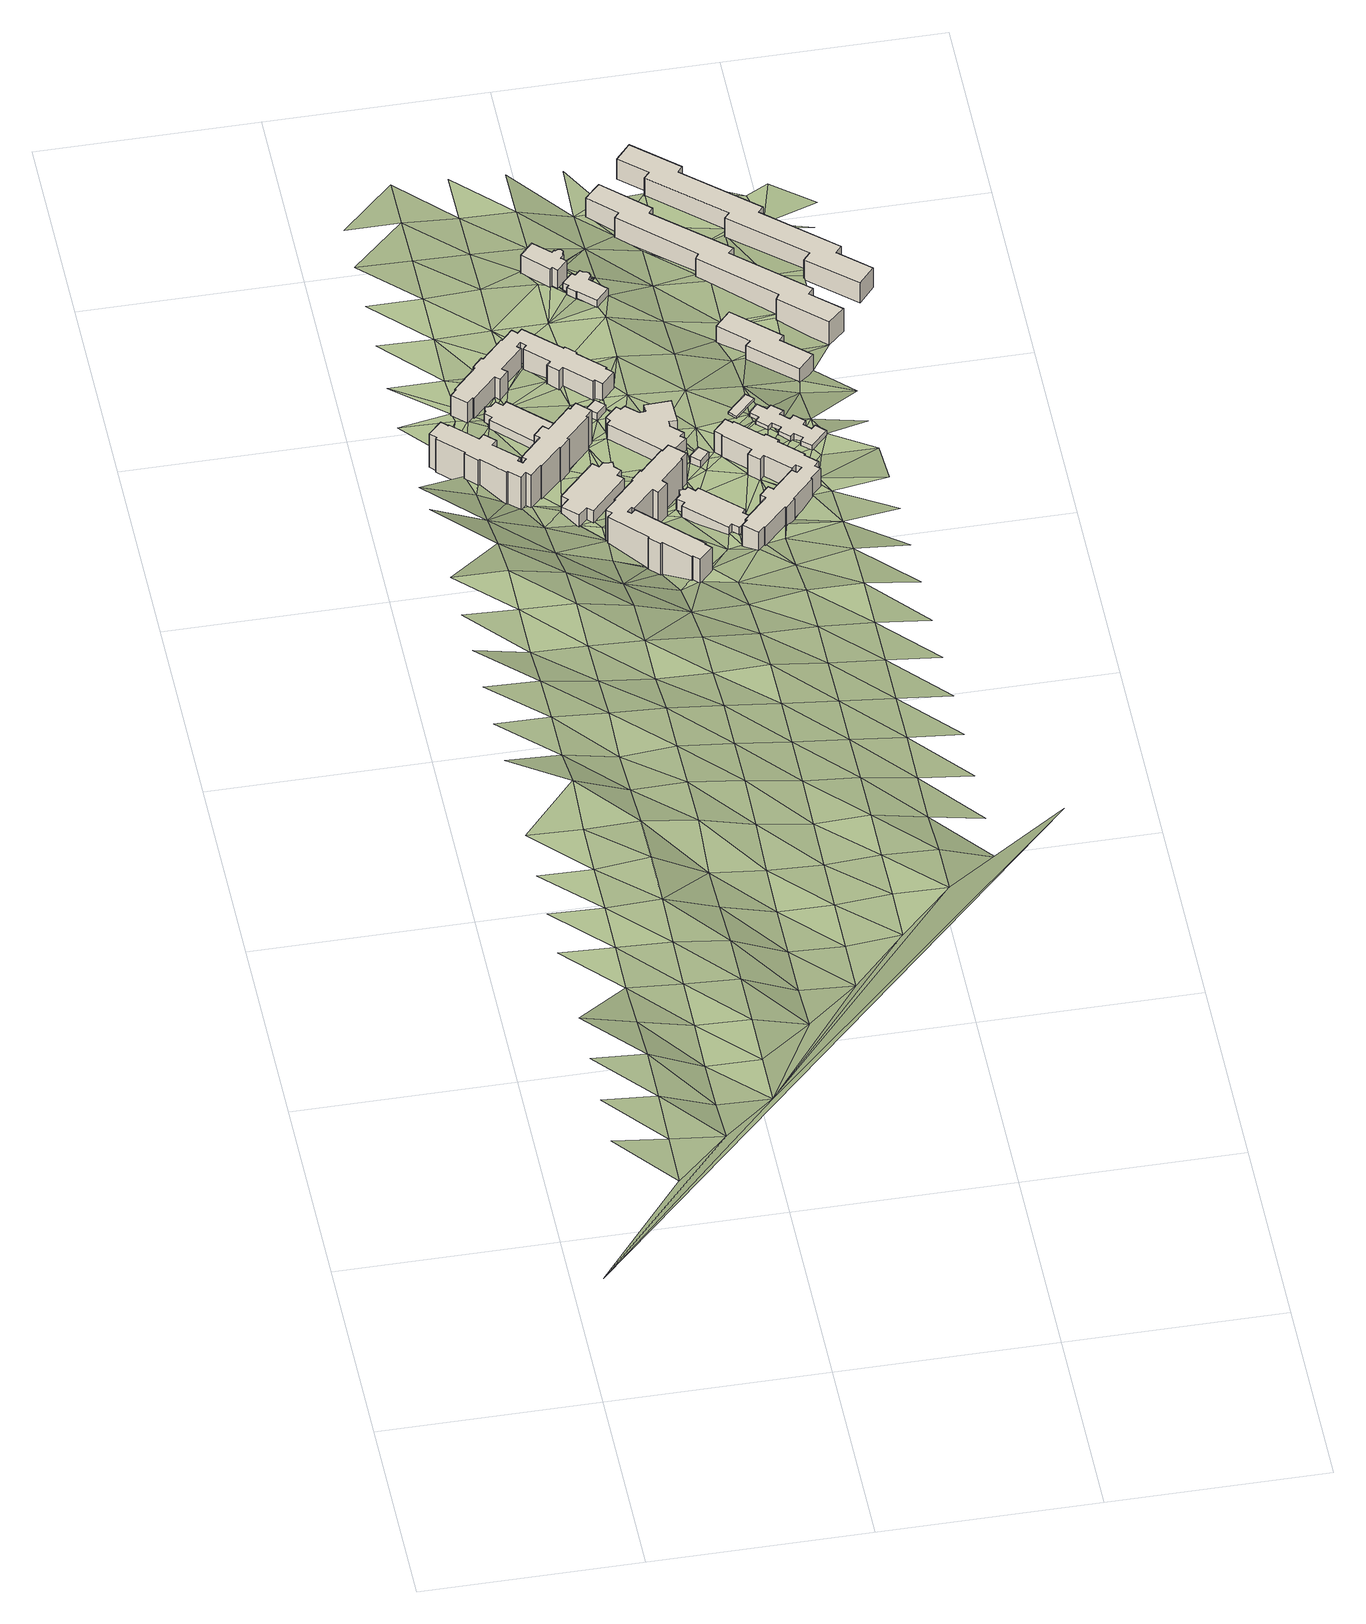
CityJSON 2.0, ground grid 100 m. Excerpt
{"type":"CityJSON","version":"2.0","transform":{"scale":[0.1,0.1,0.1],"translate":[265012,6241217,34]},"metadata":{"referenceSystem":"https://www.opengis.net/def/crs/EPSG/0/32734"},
"CityObjects":{
"building1":{"type":"Building","attributes":{"address":"Browning Road Salt River Cape Town","building":"dormitory","building:levels":"6","beds":"150","residential":"university","footprint":{"type":"Polygon"},"plus_code":"CPX2XCX6+XGR","ground_height":48.84,"building_height":18.1,"roof_height":66.94},"geometry":[{"type":"Solid","lod":"1","boundaries":[[[[0,1,2,3]],[[1,4,5,2]],[[4,6,7,5]],[[6,8,9,7]],[[8,10,11,9]],[[10,12,13,11]],[[12,14,15,13]],[[14,16,17,15]],[[16,18,19,17]],[[18,20,21,19]],[[20,22,23,21]],[[22,24,25,23]],[[24,26,27,25]],[[26,28,29,27]],[[28,30,31,29]],[[30,32,33,31]],[[32,34,35,33]],[[34,36,37,35]],[[36,38,39,37]],[[38,40,41,39]],[[40,42,43,41]],[[42,44,45,43]],[[44,46,47,45]],[[46,48,49,47]],[[48,50,51,49]],[[50,52,53,51]],[[52,54,55,53]],[[54,56,57,55]],[[56,58,59,57]],[[58,60,61,59]],[[60,62,63,61]],[[62,64,65,63]],[[64,66,67,65]],[[66,68,69,67]],[[68,70,71,69]],[[70,72,73,71]],[[72,74,75,73]],[[74,76,77,75]],[[76,78,79,77]],[[78,0,3,79]],[[3,2,5,7,9,11,13,15,17,19,21,23,25,27,29,31,33,35,37,39,41,43,45,47,49,51,53,55,57,59,61,63,65,67,69,71,73,75,77,79]],[[78,76,74,72,70,68,66,64,62,60,58,56,54,52,50,48,46,44,42,40,38,36,34,32,30,28,26,24,22,20,18,16,14,12,10,8,6,4,1,0]]]]}]},
"building2":{"type":"Building","attributes":{"address":"Browning Road Salt River Cape Town","building":"university","building:levels":"1","footprint":{"type":"Polygon"},"plus_code":"CQX6XFX9+XFV","ground_height":48.03,"building_height":4.1,"roof_height":52.13},"geometry":[{"type":"Solid","lod":"1","boundaries":[[[[80,81,82,83]],[[81,84,85,82]],[[84,86,87,85]],[[86,88,89,87]],[[88,90,91,89]],[[90,92,93,91]],[[92,94,95,93]],[[94,96,97,95]],[[96,98,99,97]],[[98,100,101,99]],[[100,102,103,101]],[[102,104,105,103]],[[104,106,107,105]],[[106,108,109,107]],[[108,110,111,109]],[[110,112,113,111]],[[112,114,115,113]],[[114,80,83,115]],[[83,82,85,87,89,91,93,95,97,99,101,103,105,107,109,111,113,115]],[[114,112,110,108,106,104,102,100,98,96,94,92,90,88,86,84,81,80]]]]}]},
"building3":{"type":"Building","attributes":{"address":"Browning Road Salt River Cape Town","building":"university","building:levels":"2","footprint":{"type":"Polygon"},"plus_code":"CRX8XJXV+X9X","ground_height":48.05,"building_height":6.9,"roof_height":54.95},"geometry":[{"type":"Solid","lod":"1","boundaries":[[[[116,117,118,119]],[[117,120,121,118]],[[120,122,123,121]],[[122,124,125,123]],[[124,126,127,125]],[[126,128,129,127]],[[128,130,131,129]],[[130,132,133,131]],[[132,134,135,133]],[[134,136,137,135]],[[136,138,139,137]],[[138,140,141,139]],[[140,142,143,141]],[[142,144,145,143]],[[144,116,119,145]],[[119,118,121,123,125,127,129,131,133,135,137,139,141,143,145]],[[144,142,140,138,136,134,132,130,128,126,124,122,120,117,116]]]]}]},
"building4":{"type":"Building","attributes":{"address":"Browning Road Salt River Cape Town","building":"dormitory","building:levels":"3","beds":"150","residential":"university","footprint":{"type":"Polygon"},"plus_code":"CRXCX8XQ+XCV","ground_height":50.3,"building_height":9.7,"roof_height":60},"geometry":[{"type":"Solid","lod":"1","boundaries":[[[[146,147,148,149]],[[147,150,151,148]],[[150,152,153,151]],[[152,154,155,153]],[[154,156,157,155]],[[156,158,159,157]],[[158,160,161,159]],[[160,162,163,161]],[[162,164,165,163]],[[164,166,167,165]],[[166,168,169,167]],[[168,170,171,169]],[[170,172,173,171]],[[172,174,175,173]],[[174,176,177,175]],[[176,178,179,177]],[[178,180,181,179]],[[180,182,183,181]],[[182,184,185,183]],[[184,186,187,185]],[[186,188,189,187]],[[188,190,191,189]],[[190,192,193,191]],[[192,194,195,193]],[[194,196,197,195]],[[196,198,199,197]],[[198,200,201,199]],[[200,202,203,201]],[[202,204,205,203]],[[204,206,207,205]],[[206,208,209,207]],[[208,210,211,209]],[[210,212,213,211]],[[212,214,215,213]],[[214,216,217,215]],[[216,218,219,217]],[[218,220,221,219]],[[220,146,149,221]],[[149,148,151,153,155,157,159,161,163,165,167,169,171,173,175,177,179,181,183,185,187,189,191,193,195,197,199,201,203,205,207,209,211,213,215,217,219,221]],[[220,218,216,214,212,210,208,206,204,202,200,198,196,194,192,190,188,186,184,182,180,178,176,174,172,170,168,166,164,162,160,158,156,154,152,150,147,146]]]]}]},
"building5":{"type":"Building","attributes":{"address":"Browning Road Salt River Cape Town","building":"dormitory","building:levels":"6","beds":"150","residential":"university","footprint":{"type":"Polygon"},"plus_code":"CRXMX8X6+XHX","ground_height":48.72,"building_height":18.1,"roof_height":66.82},"geometry":[{"type":"Solid","lod":"1","boundaries":[[[[222,223,224,225]],[[223,226,227,224]],[[226,228,229,227]],[[228,230,231,229]],[[230,232,233,231]],[[232,234,235,233]],[[234,236,237,235]],[[236,238,239,237]],[[238,240,241,239]],[[240,242,243,241]],[[242,244,245,243]],[[244,246,247,245]],[[246,248,249,247]],[[248,250,251,249]],[[250,252,253,251]],[[252,254,255,253]],[[254,256,257,255]],[[256,258,259,257]],[[258,260,261,259]],[[260,262,263,261]],[[262,264,265,263]],[[264,266,267,265]],[[266,268,269,267]],[[268,270,271,269]],[[270,272,273,271]],[[272,274,275,273]],[[274,276,277,275]],[[276,278,279,277]],[[278,280,281,279]],[[280,282,283,281]],[[282,284,285,283]],[[284,286,287,285]],[[286,288,289,287]],[[288,222,225,289]],[[225,224,227,229,231,233,235,237,239,241,243,245,247,249,251,253,255,257,259,261,263,265,267,269,271,273,275,277,279,281,283,285,287,289]],[[288,286,284,282,280,278,276,274,272,270,268,266,264,262,260,258,256,254,252,250,248,246,244,242,240,238,236,234,232,230,228,226,223,222]]]]}]},
"building6":{"type":"Building","attributes":{"address":"Browning Road Salt River Cape Town","building":"yes","building:levels":"1","footprint":{"type":"Polygon"},"plus_code":"CRXVX7XH+X7W","ground_height":49.9,"building_height":4.1,"roof_height":54},"geometry":[{"type":"Solid","lod":"1","boundaries":[[[[290,291,292,293]],[[291,294,295,292]],[[294,296,297,295]],[[296,290,293,297]],[[293,292,295,297]],[[296,294,291,290]]]]}]},
"building7":{"type":"Building","attributes":{"address":"Media Centre Browning Road Salt River Cape Town","building":"university","building:levels":"2","footprint":{"type":"Polygon"},"plus_code":"CVXPXXXF+XGV","ground_height":49.99,"building_height":6.9,"roof_height":56.89},"geometry":[{"type":"Solid","lod":"1","boundaries":[[[[298,299,300,301]],[[299,302,303,300]],[[302,304,305,303]],[[304,306,307,305]],[[306,308,309,307]],[[308,310,311,309]],[[310,312,313,311]],[[312,314,315,313]],[[314,316,317,315]],[[316,318,319,317]],[[318,320,321,319]],[[320,322,323,321]],[[322,324,325,323]],[[324,326,327,325]],[[326,328,329,327]],[[328,330,331,329]],[[330,332,333,331]],[[332,334,335,333]],[[334,298,301,335]],[[301,300,303,305,307,309,311,313,315,317,319,321,323,325,327,329,331,333,335]],[[334,332,330,328,326,324,322,320,318,316,314,312,310,308,306,304,302,299,298]]]]}]},
"building8":{"type":"Building","attributes":{"address":"Browning Road Salt River Cape Town","building":"university","building:levels":"1","footprint":{"type":"Polygon"},"plus_code":"C2XQXGX3+X8X","ground_height":49.54,"building_height":4.1,"roof_height":53.64},"geometry":[{"type":"Solid","lod":"1","boundaries":[[[[336,337,338,339]],[[337,340,341,338]],[[340,342,343,341]],[[342,344,345,343]],[[344,346,347,345]],[[346,348,349,347]],[[348,350,351,349]],[[350,352,353,351]],[[352,354,355,353]],[[354,356,357,355]],[[356,358,359,357]],[[358,360,361,359]],[[360,362,363,361]],[[362,364,365,363]],[[364,366,367,365]],[[366,368,369,367]],[[368,370,371,369]],[[370,336,339,371]],[[339,338,341,343,345,347,349,351,353,355,357,359,361,363,365,367,369,371]],[[370,368,366,364,362,360,358,356,354,352,350,348,346,344,342,340,337,336]]]]}]},
"building9":{"type":"Building","attributes":{"address":"Browning Road Salt River Cape Town","building":"university","building:levels":"3","footprint":{"type":"Polygon"},"plus_code":"CRXJX4X4+XWR","ground_height":49.93,"building_height":9.7,"roof_height":59.63},"geometry":[{"type":"Solid","lod":"1","boundaries":[[[[372,373,374,375]],[[373,376,377,374]],[[376,378,379,377]],[[378,380,381,379]],[[380,382,383,381]],[[382,384,385,383]],[[384,386,387,385]],[[386,388,389,387]],[[388,390,391,389]],[[390,392,393,391]],[[392,394,395,393]],[[394,396,397,395]],[[396,398,399,397]],[[398,400,401,399]],[[400,372,375,401]],[[375,374,377,379,381,383,385,387,389,391,393,395,397,399,401]],[[400,398,396,394,392,390,388,386,384,382,380,378,376,373,372]]]]}]},
"building10":{"type":"Building","attributes":{"address":"Browning Road Salt River","building":"yes","building:levels":"1","footprint":{"type":"Polygon"},"plus_code":"C2XQXHXC+XRW","ground_height":49.89,"building_height":4.1,"roof_height":53.99},"geometry":[{"type":"Solid","lod":"1","boundaries":[[[[402,403,404,405]],[[403,406,407,404]],[[406,408,409,407]],[[408,402,405,409]],[[405,404,407,409]],[[408,406,403,402]]]]}]},
"building11":{"type":"Building","attributes":{"address":"Browning Road Salt River Cape Town","building":"university","building:levels":"1","footprint":{"type":"Polygon"},"plus_code":"CVX8XPX3+XWX","ground_height":49.35,"building_height":4.1,"roof_height":53.45},"geometry":[{"type":"Solid","lod":"1","boundaries":[[[[410,411,412,413]],[[411,414,415,412]],[[414,416,417,415]],[[416,418,419,417]],[[418,420,421,419]],[[420,422,423,421]],[[422,424,425,423]],[[424,426,427,425]],[[426,428,429,427]],[[428,430,431,429]],[[430,432,433,431]],[[432,434,435,433]],[[434,436,437,435]],[[436,438,439,437]],[[438,440,441,439]],[[440,410,413,441]],[[413,412,415,417,419,421,423,425,427,429,431,433,435,437,439,441]],[[440,438,436,434,432,430,428,426,424,422,420,418,416,414,411,410]]]]}]},
"building12":{"type":"Building","attributes":{"address":"Browning Road Salt River Cape Town","building":"dormitory","building:levels":"3","beds":"150","residential":"university","footprint":{"type":"Polygon"},"plus_code":"C4XWXFX7+XXW","ground_height":52.59,"building_height":9.7,"roof_height":62.29},"geometry":[{"type":"Solid","lod":"1","boundaries":[[[[442,443,444,445]],[[443,446,447,444]],[[446,448,449,447]],[[448,450,451,449]],[[450,452,453,451]],[[452,454,455,453]],[[454,456,457,455]],[[456,458,459,457]],[[458,460,461,459]],[[460,462,463,461]],[[462,464,465,463]],[[464,466,467,465]],[[466,468,469,467]],[[468,470,471,469]],[[470,472,473,471]],[[472,474,475,473]],[[474,476,477,475]],[[476,478,479,477]],[[478,480,481,479]],[[480,482,483,481]],[[482,484,485,483]],[[484,486,487,485]],[[486,488,489,487]],[[488,490,491,489]],[[490,492,493,491]],[[492,494,495,493]],[[494,496,497,495]],[[496,498,499,497]],[[498,500,501,499]],[[500,502,503,501]],[[502,504,505,503]],[[504,506,507,505]],[[506,508,509,507]],[[508,510,511,509]],[[510,512,513,511]],[[512,514,515,513]],[[514,516,517,515]],[[516,518,519,517]],[[518,520,521,519]],[[520,442,445,521]],[[445,444,447,449,451,453,455,457,459,461,463,465,467,469,471,473,475,477,479,481,483,485,487,489,491,493,495,497,499,501,503,505,507,509,511,513,515,517,519,521]],[[520,518,516,514,512,510,508,506,504,502,500,498,496,494,492,490,488,486,484,482,480,478,476,474,472,470,468,466,464,462,460,458,456,454,452,450,448,446,443,442]]]]}]},
"building13":{"type":"Building","attributes":{"building":"roof","building:levels":"1","footprint":{"type":"Polygon"},"plus_code":"C3XWXGXX+X2X","ground_height":50.74,"bottom_roof_height":53.54,"roof_height":54.84},"geometry":[{"type":"Solid","lod":"1","boundaries":[[[[522,523,524,525]],[[523,526,527,524]],[[526,528,529,527]],[[528,522,525,529]],[[525,524,527,529]],[[528,526,523,522]]]]}]},
"building14":{"type":"Building","attributes":{"address":"Browning Road Salt River Cape Town","building":"university","building:levels":"1","footprint":{"type":"Polygon"},"plus_code":"C4XWX4X3+X5W","ground_height":47.73,"building_height":4.1,"roof_height":51.83},"geometry":[{"type":"Solid","lod":"1","boundaries":[[[[530,531,532,533]],[[531,534,535,532]],[[534,536,537,535]],[[536,538,539,537]],[[538,540,541,539]],[[540,542,543,541]],[[542,544,545,543]],[[544,546,547,545]],[[546,548,549,547]],[[548,550,551,549]],[[550,552,553,551]],[[552,554,555,553]],[[554,556,557,555]],[[556,558,559,557]],[[558,560,561,559]],[[560,562,563,561]],[[562,564,565,563]],[[564,566,567,565]],[[566,568,569,567]],[[568,570,571,569]],[[570,572,573,571]],[[572,574,575,573]],[[574,576,577,575]],[[576,530,533,577]],[[533,532,535,537,539,541,543,545,547,549,551,553,555,557,559,561,563,565,567,569,571,573,575,577]],[[576,574,572,570,568,566,564,562,560,558,556,554,552,550,548,546,544,542,540,538,536,534,531,530]]]]}]},
"building15":{"type":"Building","attributes":{"address":"Salt River Cape Town","building":"dormitory","building:levels":"3","beds":"32","residential":"university","footprint":{"type":"Polygon"},"plus_code":"C4XVXCXP+XXV","ground_height":36.5,"building_height":9.7,"roof_height":46.2},"geometry":[{"type":"Solid","lod":"1","boundaries":[[[[578,579,580,581]],[[579,582,583,580]],[[582,584,585,583]],[[584,586,587,585]],[[586,588,589,587]],[[588,590,591,589]],[[590,592,593,591]],[[592,578,581,593]],[[581,580,583,585,587,589,591,593]],[[592,590,588,586,584,582,579,578]]]]}]},
"building16":{"type":"Building","attributes":{"address":"Salt River Cape Town","building":"dormitory","building:levels":"3","beds":"74","residential":"university","footprint":{"type":"Polygon"},"plus_code":"C4X7X7XP+X8X","ground_height":38.36,"building_height":9.7,"roof_height":48.06},"geometry":[{"type":"Solid","lod":"1","boundaries":[[[[594,595,596,597]],[[595,598,599,596]],[[598,600,601,599]],[[600,602,603,601]],[[602,604,605,603]],[[604,606,607,605]],[[606,608,609,607]],[[608,610,611,609]],[[610,612,613,611]],[[612,614,615,613]],[[614,616,617,615]],[[616,618,619,617]],[[618,620,621,619]],[[620,622,623,621]],[[622,624,625,623]],[[624,594,597,625]],[[597,596,599,601,603,605,607,609,611,613,615,617,619,621,623,625]],[[624,622,620,618,616,614,612,610,608,606,604,602,600,598,595,594]]]]}]},
"building17":{"type":"Building","attributes":{"address":"Salt River Cape Town","building":"dormitory","building:levels":"3","beds":"74","residential":"university","footprint":{"type":"Polygon"},"plus_code":"C5X4XWXM+X3W","ground_height":36.61,"building_height":9.7,"roof_height":46.31},"geometry":[{"type":"Solid","lod":"1","boundaries":[[[[626,627,628,629]],[[627,630,631,628]],[[630,632,633,631]],[[632,634,635,633]],[[634,636,637,635]],[[636,638,639,637]],[[638,640,641,639]],[[640,642,643,641]],[[642,644,645,643]],[[644,646,647,645]],[[646,648,649,647]],[[648,650,651,649]],[[650,652,653,651]],[[652,654,655,653]],[[654,656,657,655]],[[656,626,629,657]],[[629,628,631,633,635,637,639,641,643,645,647,649,651,653,655,657]],[[656,654,652,650,648,646,644,642,640,638,636,634,632,630,627,626]]]]}]},
"terrain1":{"type":"TINRelief","geometry":[{"type":"CompositeSurface","lod":"1","boundaries":[[[658,659,660]],[[661,662,660]],[[663,664,661]],[[659,658,665]],[[666,663,667]],[[661,660,659]],[[659,663,661]],[[667,668,669]],[[670,669,668]],[[671,667,663]],[[671,663,659]],[[668,667,672]],[[673,674,670]],[[672,667,671]],[[675,670,668]],[[676,677,673]],[[675,668,672]],[[671,659,665]],[[673,670,678]],[[679,676,680]],[[672,671,665]],[[678,670,675]],[[681,676,673]],[[680,682,683]],[[672,684,675]],[[681,673,678]],[[684,672,665]],[[685,683,682]],[[686,680,676]],[[678,675,687]],[[686,676,681]],[[687,675,684]],[[682,680,688]],[[685,689,690]],[[681,678,691]],[[688,680,686]],[[691,678,687]],[[692,685,682]],[[689,693,694]],[[684,665,695]],[[681,696,686]],[[692,682,688]],[[681,691,696]],[[687,684,695]],[[697,689,685]],[[693,698,699]],[[697,685,692]],[[687,695,691]],[[688,686,700]],[[696,701,686]],[[702,693,689]],[[665,658,703]],[[698,704,705]],[[692,688,700]],[[702,689,697]],[[686,701,700]],[[691,706,696]],[[707,698,693]],[[704,708,709]],[[706,691,695]],[[665,710,695]],[[697,692,711]],[[707,693,702]],[[701,696,712]],[[711,692,700]],[[704,698,713]],[[708,714,715]],[[712,696,706]],[[697,716,702]],[[713,698,707]],[[701,717,700]],[[715,714,718]],[[716,697,711]],[[719,708,704]],[[717,701,712]],[[707,702,720]],[[706,695,710]],[[719,704,713]],[[711,700,721]],[[720,702,716]],[[714,708,722]],[[712,706,710]],[[723,724,718]],[[717,721,700]],[[665,725,710]],[[713,707,726]],[[722,708,719]],[[716,711,727]],[[720,726,707]],[[728,718,714]],[[712,729,717]],[[730,731,723]],[[727,711,721]],[[732,719,713]],[[730,733,731]],[[728,714,722]],[[712,710,729]],[[716,734,720]],[[726,732,713]],[[735,723,718]],[[717,736,721]],[[734,716,727]],[[733,737,738]],[[722,719,739]],[[718,728,735]],[[729,736,717]],[[740,726,720]],[[741,730,723]],[[733,730,742]],[[732,739,719]],[[743,744,745]],[[744,746,747]],[[727,721,748]],[[725,665,749]],[[740,720,734]],[[741,742,730]],[[745,744,747]],[[750,728,722]],[[751,723,735]],[[752,743,745]],[[741,723,753]],[[736,748,721]],[[741,754,742]],[[747,755,756]],[[757,732,726]],[[725,729,710]],[[751,753,723]],[[739,750,722]],[[758,747,756]],[[759,760,752]],[[756,755,761]],[[734,727,762]],[[740,757,726]],[[758,745,747]],[[763,760,759]],[[728,764,735]],[[753,765,741]],[[725,736,729]],[[762,727,748]],[[732,766,739]],[[767,756,761]],[[752,745,758]],[[750,764,728]],[[768,769,770]],[[752,771,759]],[[772,753,751]],[[767,758,756]],[[734,773,740]],[[753,772,774]],[[775,776,763]],[[757,766,732]],[[770,777,768]],[[770,778,779]],[[780,748,736]],[[781,761,768]],[[734,762,773]],[[779,782,770]],[[735,783,751]],[[770,782,777]],[[772,751,784]],[[758,785,786]],[[758,787,785]],[[764,788,735]],[[777,10,768]],[[780,736,725]],[[761,781,767]],[[789,763,759]],[[758,767,787]],[[772,790,791]],[[750,739,792]],[[757,740,793]],[[766,794,739]],[[775,795,796]],[[797,790,772]],[[751,798,784]],[[799,785,787]],[[797,772,784]],[[768,10,781]],[[788,783,735]],[[800,787,767]],[[759,801,789]],[[787,802,799]],[[762,748,803]],[[740,773,793]],[[751,783,798]],[[10,777,12]],[[775,763,804]],[[785,799,152]],[[764,750,792]],[[804,763,789]],[[739,794,792]],[[780,803,748]],[[120,797,784]],[[805,799,806]],[[781,94,767]],[[790,797,807]],[[757,808,766]],[[795,809,810]],[[805,152,799]],[[10,8,781]],[[811,773,762]],[[812,790,807]],[[793,808,757]],[[813,788,764]],[[8,94,781]],[[805,814,815]],[[783,816,798]],[[154,152,805]],[[798,817,818]],[[815,154,805]],[[798,816,819]],[[819,817,798]],[[820,810,809]],[[803,811,762]],[[703,749,665]],[[804,821,775]],[[816,783,822]],[[823,795,775]],[[794,766,824]],[[8,98,94]],[[788,825,783]],[[780,725,749]],[[154,815,826]],[[98,8,6]],[[94,98,96]],[[827,764,792]],[[116,807,797]],[[764,828,813]],[[829,819,816]],[[821,804,830]],[[793,773,831]],[[764,827,828]],[[808,824,766]],[[825,788,813]],[[816,832,829]],[[98,6,833]],[[823,775,821]],[[749,803,780]],[[820,834,835]],[[773,811,831]],[[836,807,116]],[[833,837,98]],[[817,819,264]],[[809,795,838]],[[794,839,792]],[[840,841,826]],[[842,833,6]],[[826,815,843]],[[829,264,819]],[[844,845,846]],[[844,847,848]],[[847,844,846]],[[849,836,850]],[[851,808,793]],[[852,853,854]],[[824,839,794]],[[838,795,823]],[[855,833,842]],[[856,815,852]],[[854,855,842]],[[826,857,840]],[[803,858,811]],[[836,116,850]],[[827,792,859]],[[817,264,860]],[[861,862,821]],[[793,831,851]],[[863,852,854]],[[827,864,828]],[[826,843,857]],[[264,829,266]],[[823,821,862]],[[865,828,864]],[[863,854,842]],[[809,866,820]],[[815,867,843]],[[116,144,142]],[[242,847,846]],[[842,868,863]],[[856,867,815]],[[803,749,858]],[[869,840,870]],[[116,142,850]],[[857,871,840]],[[872,824,808]],[[870,840,871]],[[827,859,864]],[[823,862,873]],[[866,809,838]],[[839,874,792]],[[874,859,792]],[[291,852,863]],[[140,138,142]],[[142,138,850]],[[873,862,875]],[[847,242,240]],[[811,876,831]],[[877,850,878]],[[859,879,864]],[[843,880,857]],[[856,852,291]],[[872,808,851]],[[881,132,860]],[[860,264,882]],[[136,881,138]],[[242,846,883]],[[834,820,884]],[[876,811,858]],[[138,304,850]],[[863,878,294]],[[878,850,304]],[[839,824,885]],[[886,823,873]],[[856,887,867]],[[291,863,294]],[[884,820,866]],[[881,860,888]],[[138,881,888]],[[888,860,882]],[[889,838,823]],[[890,851,831]],[[304,299,878]],[[882,891,888]],[[878,299,294]],[[856,291,290]],[[885,824,872]],[[887,856,892]],[[874,893,859]],[[894,895,883]],[[896,897,873]],[[859,893,895]],[[856,290,892]],[[890,831,876]],[[304,898,299]],[[244,242,348]],[[838,899,866]],[[886,873,897]],[[900,304,138]],[[901,874,839]],[[858,749,902]],[[888,891,903]],[[344,246,244]],[[883,904,242]],[[905,294,299]],[[886,889,823]],[[900,138,888]],[[895,904,883]],[[906,294,905]],[[907,872,851]],[[344,244,348]],[[904,348,242]],[[892,290,908]],[[901,839,885]],[[344,340,246]],[[290,906,908]],[[908,909,892]],[[838,889,899]],[[876,858,902]],[[344,348,346]],[[907,851,890]],[[340,910,246]],[[888,903,911]],[[906,905,912]],[[344,342,340]],[[913,914,915]],[[916,884,866]],[[917,912,905]],[[893,874,918]],[[903,919,911]],[[911,900,888]],[[895,893,920]],[[921,908,906]],[[899,916,866]],[[921,906,912]],[[872,922,885]],[[897,914,923]],[[924,910,340]],[[895,920,904]],[[918,874,901]],[[348,904,925]],[[924,926,910]],[[927,908,921]],[[913,928,927]],[[876,929,890]],[[930,931,910]],[[889,886,932]],[[900,911,933]],[[934,886,897]],[[930,910,926]],[[922,872,907]],[[935,936,912]],[[913,923,914]],[[937,938,926]],[[921,912,936]],[[939,900,933]],[[889,932,899]],[[930,926,938]],[[940,884,941]],[[925,904,942]],[[943,936,935]],[[403,911,930]],[[932,886,944]],[[911,403,933]],[[927,923,913]],[[396,916,899]],[[885,945,901]],[[904,920,942]],[[923,927,921]],[[916,941,884]],[[944,886,432]],[[946,893,918]],[[947,925,942]],[[946,920,893]],[[948,925,947]],[[934,897,923]],[[930,938,949]],[[950,951,932]],[[907,890,952]],[[942,953,947]],[[942,954,953]],[[945,885,922]],[[930,406,403]],[[950,932,944]],[[955,933,403]],[[956,432,886]],[[936,957,921]],[[949,406,930]],[[944,958,950]],[[959,947,953]],[[960,947,959]],[[916,396,961]],[[396,962,963]],[[934,956,886]],[[964,958,944]],[[965,966,967]],[[950,958,968]],[[396,963,961]],[[969,970,955]],[[967,966,969]],[[402,955,403]],[[971,918,901]],[[972,920,973]],[[955,402,969]],[[920,946,973]],[[424,968,958]],[[959,974,975]],[[976,961,963]],[[921,977,923]],[[978,979,968]],[[434,432,956]],[[953,510,959]],[[408,406,949]],[[922,907,980]],[[974,981,982]],[[971,901,945]],[[983,949,938]],[[967,969,984]],[[985,978,986]],[[981,983,938]],[[969,402,984]],[[957,977,921]],[[968,420,978]],[[984,957,967]],[[424,420,968]],[[974,959,510]],[[978,420,986]],[[422,420,424]],[[981,974,508]],[[973,946,987]],[[402,408,988]],[[989,408,949]],[[961,990,916]],[[984,402,988]],[[990,941,916]],[[946,918,991]],[[974,510,508]],[[420,992,986]],[[956,934,438]],[[418,416,420]],[[988,408,989]],[[961,993,990]],[[981,508,506]],[[993,986,990]],[[923,994,934]],[[973,987,995]],[[983,989,949]],[[996,945,922]],[[977,957,984]],[[991,918,971]],[[416,992,420]],[[438,410,440]],[[988,989,997]],[[416,414,992]],[[992,411,410]],[[411,992,414]],[[984,988,998]],[[438,992,410]],[[999,981,506]],[[977,994,923]],[[990,986,992]],[[981,999,983]],[[987,1000,995]],[[1001,941,1002]],[[1003,987,946]],[[1004,989,983]],[[504,1005,506]],[[1006,438,934]],[[945,1007,971]],[[999,506,1005]],[[1002,941,990]],[[1003,946,991]],[[998,1008,1009]],[[1010,977,984]],[[1010,984,998]],[[934,994,1006]],[[1011,1000,987]],[[502,1005,504]],[[1012,992,438]],[[1005,502,999]],[[1009,1013,998]],[[1014,999,494]],[[1015,991,971]],[[992,1012,990]],[[448,1000,1011]],[[987,1003,1011]],[[1009,1016,1017]],[[1018,450,448]],[[494,999,502]],[[438,1006,1012]],[[1010,998,1013]],[[1009,1017,1019]],[[994,977,1020]],[[1013,1009,1021]],[[494,502,500]],[[990,1022,1002]],[[977,1010,1023]],[[1009,1019,1021]],[[1011,1018,448]],[[494,500,1024]],[[496,494,1024]],[[1003,991,1025]],[[1026,1002,1022]],[[1027,1028,1029]],[[994,1030,1006]],[[1010,1013,1031]],[[1021,1031,1013]],[[1032,1017,1028]],[[977,1023,1020]],[[1002,1026,1033]],[[1012,1034,990]],[[1017,1035,1019]],[[1022,990,1034]],[[1036,1002,1033]],[[1037,1018,1038]],[[1035,1017,1032]],[[1039,1018,1011]],[[1010,1040,1023]],[[1022,1041,1026]],[[1042,1019,1035]],[[1043,1011,1003]],[[1038,1018,1039]],[[1027,1044,1045]],[[1046,1028,1027]],[[1030,994,1020]],[[1045,1047,1038]],[[1032,1028,1048]],[[1042,1035,1049]],[[1040,1050,1023]],[[1051,1012,1006]],[[1038,1039,1045]],[[1050,1040,1052]],[[1028,1046,1048]],[[1027,1045,1053]],[[1051,1006,1030]],[[1032,1054,548]],[[1032,1048,1054]],[[1046,1027,1053]],[[1011,1055,1039]],[[1056,568,572]],[[1012,1057,1034]],[[1058,1020,1023]],[[568,566,572]],[[1022,1034,1059]],[[1060,1023,1050]],[[1061,1033,1062]],[[1063,1045,1039]],[[1030,1020,1064]],[[572,566,1065]],[[1051,1066,1012]],[[572,1060,1050]],[[1046,1053,1067]],[[1033,1061,1068]],[[1020,1058,1064]],[[1012,1066,1057]],[[562,558,564]],[[558,562,560]],[[1030,1069,1051]],[[564,1065,566]],[[1070,1058,1023]],[[1034,1057,1059]],[[1045,1071,1053]],[[1065,564,558]],[[572,1065,1060]],[[1067,1065,558]],[[1062,1068,1061]],[[1070,1023,1060]],[[1072,1073,1062]],[[1053,1071,1067]],[[1045,1063,1071]],[[1051,1069,1074]],[[1065,1067,1075]],[[1074,1066,1051]],[[1076,1073,1072]],[[1066,1074,1057]],[[1068,1062,1077]],[[1078,1069,592]],[[1060,1065,1079]],[[1077,1062,1073]],[[592,590,1080]],[[1069,1078,1074]],[[590,588,1080]],[[1060,1079,1070]],[[1073,1076,1081]],[[1079,588,1070]],[[592,1080,610]],[[1082,1076,1083]],[[1073,1081,1077]],[[588,610,1080]],[[592,610,1078]],[[1076,1082,1081]],[[1084,1082,1083]],[[1085,1086,654]],[[1087,1081,1082]],[[1085,654,1088]],[[1089,1082,1084]],[[1082,1089,1087]],[[1090,1085,1088]],[[1091,1092,1088]],[[1090,1088,1093]]]}]}
},
"vertices":[
[947,5727,130],[917,5696,130],[917,5696,329],[947,5727,329],[910,5703,130],[910,5703,329],[804,5593,130],[804,5593,329],[782,5614,130],[782,5614,329],[736,5566,130],[736,5566,329],[757,5546,130],[757,5546,329],[658,5443,130],[658,5443,329],[675,5427,130],[675,5427,329],[657,5408,130],[657,5408,329],[637,5426,130],[637,5426,329],[652,5442,130],[652,5442,329],[549,5540,130],[549,5540,329],[572,5563,130],[572,5563,329],[523,5610,130],[523,5610,329],[501,5587,130],[501,5587,329],[388,5695,130],[388,5695,329],[384,5692,130],[384,5692,329],[356,5719,130],[356,5719,329],[294,5656,130],[294,5656,329],[323,5627,130],[323,5627,329],[316,5621,130],[316,5621,329],[425,5514,130],[425,5514,329],[420,5509,130],[420,5509,329],[472,5457,130],[472,5457,329],[478,5463,130],[478,5463,329],[579,5363,130],[579,5363,329],[584,5368,130],[584,5368,329],[633,5320,130],[633,5320,329],[658,5346,130],[658,5346,329],[678,5326,130],[678,5326,329],[729,5378,130],[729,5378,329],[733,5374,130],[733,5374,329],[829,5471,130],[829,5471,329],[833,5467,130],[833,5467,329],[879,5514,130],[879,5514,329],[872,5521,130],[872,5521,329],[983,5633,130],[983,5633,329],[976,5639,130],[976,5639,329],[1006,5670,130],[1006,5670,329],
[638,5947,130],[615,5924,130],[615,5924,181],[638,5947,181],[586,5923,130],[586,5923,181],[587,5897,130],[587,5897,181],[577,5886,130],[577,5886,181],[607,5856,130],[607,5856,181],[591,5841,130],[591,5841,181],[763,5669,130],[763,5669,181],[784,5689,130],[784,5689,181],[811,5662,130],[811,5662,181],[835,5686,130],[835,5686,181],[862,5686,130],[862,5686,181],[862,5715,130],[862,5715,181],[870,5723,130],[870,5723,181],[842,5751,130],[842,5751,181],[860,5769,130],[860,5769,181],[684,5939,130],[684,5939,181],[666,5920,130],[666,5920,181],
[971,5468,140],[803,5296,140],[803,5296,210],[971,5468,210],[830,5271,140],[830,5271,210],[792,5232,140],[792,5232,210],[859,5167,140],[859,5167,210],[898,5206,140],[898,5206,210],[923,5180,140],[923,5180,210],[1089,5355,140],[1089,5355,210],[1063,5380,140],[1063,5380,210],[1086,5404,140],[1086,5404,210],[1058,5433,140],[1058,5433,210],[1058,5462,140],[1058,5462,210],[1030,5461,140],[1030,5461,210],[1019,5466,140],[1019,5466,210],[997,5444,140],[997,5444,210],
[504,5881,140],[532,5909,140],[532,5909,260],[504,5881,260],[538,5904,140],[538,5904,260],[647,6017,140],[647,6017,260],[668,5997,140],[668,5997,260],[709,6040,140],[709,6040,260],[687,6061,140],[687,6061,260],[792,6168,140],[792,6168,260],[774,6185,140],[774,6185,260],[795,6206,140],[795,6206,260],[817,6184,140],[817,6184,260],[799,6165,140],[799,6165,260],[900,6067,140],[900,6067,260],[881,6048,140],[881,6048,260],[927,6003,140],[927,6003,260],[945,6021,140],[945,6021,260],[1058,5913,140],[1058,5913,260],[1065,5921,140],[1065,5921,260],[1096,5891,140],[1096,5891,260],[1155,5953,140],[1155,5953,260],[1125,5982,140],[1125,5982,260],[1131,5988,140],[1131,5988,260],[1017,6096,140],[1017,6096,260],[1022,6102,140],[1022,6102,260],[977,6145,140],[977,6145,260],[971,6139,140],[971,6139,260],[815,6286,140],[815,6286,260],[795,6265,140],[795,6265,260],[772,6287,140],[772,6287,260],[720,6234,140],[720,6234,260],[716,6237,140],[716,6237,260],[620,6136,140],[620,6136,260],[613,6142,140],[613,6142,260],[569,6096,140],[569,6096,260],[574,6087,140],[574,6087,260],[465,5974,140],[465,5974,260],[470,5970,140],[470,5970,260],[442,5941,140],[442,5941,260],
[1296,4684,132],[1360,4748,132],[1360,4748,328],[1296,4684,328],[1334,4774,132],[1334,4774,328],[1339,4778,132],[1339,4778,328],[1078,5037,132],[1078,5037,328],[1059,5018,132],[1059,5018,328],[1044,5032,132],[1044,5032,328],[1066,5054,132],[1066,5054,328],[1075,5045,132],[1075,5045,328],[1175,5145,132],[1175,5145,328],[1195,5123,132],[1195,5123,328],[1242,5171,132],[1242,5171,328],[1224,5192,132],[1224,5192,328],[1333,5305,132],[1333,5305,328],[1329,5309,132],[1329,5309,328],[1358,5338,132],[1358,5338,328],[1290,5403,132],[1290,5403,328],[1261,5373,132],[1261,5373,328],[1257,5377,132],[1257,5377,328],[1149,5266,132],[1149,5266,328],[1144,5271,132],[1144,5271,328],[1096,5221,132],[1096,5221,328],[1101,5216,132],[1101,5216,328],[1002,5116,132],[1002,5116,328],[1006,5112,132],[1006,5112,328],[954,5060,132],[954,5060,328],[977,5037,132],[977,5037,328],[954,5014,132],[954,5014,328],[1105,4861,132],[1105,4861,328],[1101,4856,132],[1101,4856,328],[1147,4811,132],[1147,4811,328],[1154,4818,132],[1154,4818,328],[1265,4707,132],[1265,4707,328],[1269,4711,132],[1269,4711,328],
[1056,5862,159],[1010,5815,159],[1010,5815,200],[1056,5862,200],[1050,5776,159],[1050,5776,200],[1096,5823,159],[1096,5823,200],
[1132,5773,142],[1075,5716,142],[1075,5716,229],[1132,5773,229],[1092,5696,142],[1092,5696,229],[1074,5678,142],[1074,5678,229],[1288,5465,142],[1288,5465,229],[1311,5486,142],[1311,5486,229],[1329,5469,142],[1329,5469,229],[1391,5527,142],[1391,5527,229],[1370,5547,142],[1370,5547,229],[1389,5565,142],[1389,5565,229],[1337,5615,142],[1337,5615,229],[1336,5643,142],[1336,5643,229],[1374,5644,142],[1374,5644,229],[1371,5768,142],[1371,5768,229],[1251,5764,142],[1251,5764,229],[1251,5724,142],[1251,5724,229],[1223,5722,142],[1223,5722,229],[1169,5771,142],[1169,5771,229],[1149,5756,142],[1149,5756,229],
[1349,5267,132],[1338,5255,132],[1338,5255,196],[1349,5267,196],[1310,5256,132],[1310,5256,196],[1310,5225,132],[1310,5225,196],[1289,5204,132],[1289,5204,196],[1320,5174,132],[1320,5174,196],[1302,5156,132],[1302,5156,196],[1476,4989,132],[1476,4989,196],[1493,5007,132],[1493,5007,196],[1522,4980,132],[1522,4980,196],[1531,4989,132],[1531,4989,196],[1558,4989,132],[1558,4989,196],[1558,5018,132],[1558,5018,196],[1582,5042,132],[1582,5042,196],[1552,5070,132],[1552,5070,196],[1568,5086,132],[1568,5086,196],[1393,5253,132],[1393,5253,196],[1379,5238,132],[1379,5238,196],
[1013,6637,134],[1034,6616,134],[1034,6616,256],[1013,6637,256],[1083,6666,134],[1083,6666,256],[1061,6689,134],[1061,6689,256],[1077,6704,134],[1077,6704,256],[1074,6710,134],[1074,6710,256],[1079,6729,134],[1079,6729,256],[1071,6740,134],[1071,6740,256],[1058,6743,134],[1058,6743,256],[1046,6738,134],[1046,6738,256],[1042,6741,134],[1042,6741,256],[1031,6730,134],[1031,6730,256],[956,6801,134],[956,6801,256],[896,6738,134],[896,6738,256],[1003,6627,134],[1003,6627,256],
[1439,5495,159],[1393,5447,159],[1393,5447,200],[1439,5495,200],[1433,5410,159],[1433,5410,200],[1478,5458,159],[1478,5458,200],
[1178,6617,154],[1179,6625,154],[1179,6625,195],[1178,6617,195],[1173,6640,154],[1173,6640,195],[1167,6645,154],[1167,6645,195],[1152,6648,154],[1152,6648,195],[1139,6659,154],[1139,6659,195],[1114,6637,154],[1114,6637,195],[1101,6648,154],[1101,6648,195],[1053,6599,154],[1053,6599,195],[1074,6577,154],[1074,6577,195],[1065,6568,154],[1065,6568,195],[1099,6533,154],[1099,6533,195],[1102,6537,154],[1102,6537,195],[1179,6464,154],[1179,6464,195],[1238,6528,154],[1238,6528,195],[1166,6600,154],[1166,6600,195],
[1615,4872,158],[1722,4982,158],[1722,4982,283],[1615,4872,283],[1728,4977,158],[1728,4977,283],[1772,5023,158],[1772,5023,283],[1768,5027,158],[1768,5027,283],[1867,5129,158],[1867,5129,283],[1864,5135,158],[1864,5135,283],[1914,5187,158],[1914,5187,283],[1893,5207,158],[1893,5207,283],[1914,5229,158],[1914,5229,283],[1860,5281,158],[1860,5281,283],[1865,5286,158],[1865,5286,283],[1764,5383,158],[1764,5383,283],[1771,5390,158],[1771,5390,283],[1721,5438,158],[1721,5438,283],[1714,5430,158],[1714,5430,283],[1602,5538,158],[1602,5538,283],[1596,5532,158],[1596,5532,283],[1568,5559,158],[1568,5559,283],[1507,5496,158],[1507,5496,283],[1538,5466,158],[1538,5466,283],[1534,5462,158],[1534,5462,283],[1646,5354,158],[1646,5354,283],[1624,5332,158],[1624,5332,283],[1669,5288,158],[1669,5288,283],[1690,5310,158],[1690,5310,283],[1795,5209,158],[1795,5209,283],[1814,5228,158],[1814,5228,283],[1836,5207,158],[1836,5207,283],[1811,5181,158],[1811,5181,283],[1791,5200,158],[1791,5200,283],[1693,5099,158],[1693,5099,283],[1673,5118,158],[1673,5118,283],[1630,5073,158],[1630,5073,283],[1651,5053,158],[1651,5053,283],[1540,4938,158],[1540,4938,283],[1546,4932,158],[1546,4932,283],[1520,4906,158],[1520,4906,283],[1581,4847,158],[1581,4847,283],[1610,4877,158],[1610,4877,283],
[1603,5676,195],[1634,5643,195],[1634,5643,208],[1603,5676,208],[1728,5738,195],[1728,5738,208],[1695,5770,195],[1695,5770,208],
[1738,5731,137],[1697,5685,137],[1697,5685,178],[1738,5731,178],[1732,5651,137],[1732,5651,178],[1715,5632,137],[1715,5632,178],[1761,5588,137],[1761,5588,178],[1779,5604,137],[1779,5604,178],[1815,5572,137],[1815,5572,178],[1798,5552,137],[1798,5552,178],[1845,5508,137],[1845,5508,178],[1861,5525,137],[1861,5525,178],[1895,5492,137],[1895,5492,178],[1881,5475,137],[1881,5475,178],[1925,5436,137],[1925,5436,178],[2002,5516,137],[2002,5516,178],[1960,5558,137],[1960,5558,178],[1942,5540,137],[1942,5540,178],[1910,5573,137],[1910,5573,178],[1926,5592,137],[1926,5592,178],[1880,5637,137],[1880,5637,178],[1861,5616,137],[1861,5616,178],[1824,5653,137],[1824,5653,178],[1843,5671,137],[1843,5671,178],[1796,5714,137],[1796,5714,178],[1776,5695,137],[1776,5695,178],
[1735,6367,25],[1665,6291,25],[1665,6291,122],[1735,6367,122],[1792,6175,25],[1792,6175,122],[1767,6149,25],[1767,6149,122],[1969,5965,25],[1969,5965,122],[2041,6043,25],[2041,6043,122],[1917,6156,25],[1917,6156,122],[1939,6180,25],[1939,6180,122],
[1326,7220,3],[1256,7149,3],[1256,7149,141],[1326,7220,141],[1377,7032,3],[1377,7032,141],[1356,7007,3],[1356,7007,141],[1667,6720,3],[1667,6720,141],[1650,6696,3],[1650,6696,141],[1960,6412,3],[1960,6412,141],[1945,6388,3],[1945,6388,141],[2142,6209,3],[2142,6209,141],[2218,6277,3],[2218,6277,141],[2088,6394,3],[2088,6394,141],[2112,6423,3],[2112,6423,141],[1796,6704,3],[1796,6704,141],[1823,6729,3],[1823,6729,141],[1505,7007,3],[1505,7007,141],[1526,7034,3],[1526,7034,141],
[1501,7454,5],[1433,7376,5],[1433,7376,123],[1501,7454,123],[1554,7270,5],[1554,7270,123],[1529,7242,5],[1529,7242,123],[1847,6964,5],[1847,6964,123],[1822,6936,5],[1822,6936,123],[2141,6658,5],[2141,6658,123],[2109,6621,5],[2109,6621,123],[2320,6436,5],[2320,6436,123],[2392,6518,5],[2392,6518,123],[2253,6640,5],[2253,6640,123],[2282,6673,5],[2282,6673,123],[1971,6945,5],[1971,6945,123],[1996,6972,5],[1996,6972,123],[1677,7251,5],[1677,7251,123],[1701,7279,5],[1701,7279,123],
[3,8,735],[702,885,621],[451,635,638],[451,885,648],[201,885,682],[451,1135,667],[201,1135,689],[952,1135,559],[201,1385,697],[451,1385,678],[451,1635,630],[201,1635,700],[451,1890,591],[702,1135,570],[702,1385,560],[451,2140,593],[201,2140,604],[702,1635,565],[451,2390,590],[201,2390,599],[702,1890,571],[201,2640,589],[451,2640,582],[702,2140,583],[451,2890,582],[201,2890,592],[952,1385,556],[451,3140,635],[702,2390,600],[952,1635,557],[702,2640,611],[451,3390,548],[201,3390,560],[952,1890,556],[702,2890,589],[451,3640,537],[201,3640,541],[1203,1635,481],[952,2140,547],[702,3140,533],[451,3890,512],[201,3890,522],[952,2640,472],[952,2390,507],[702,3390,491],[2560,2943,282],[451,4135,449],[201,4135,505],[1203,1890,443],[702,3640,517],[451,4395,457],[201,4395,468],[1454,1890,424],[952,2890,550],[1203,2140,433],[702,3890,468],[451,4645,452],[201,4645,454],[952,3140,538],[1203,2390,433],[451,4890,379],[702,4135,444],[952,3390,515],[1203,2640,442],[702,4395,448],[451,5140,277],[201,5140,388],[1705,2140,445],[952,3640,502],[1203,2890,478],[702,4645,394],[1454,2140,421],[451,5390,191],[201,5390,280],[952,3890,436],[420,5509,191],[1203,3140,503],[702,4890,278],[1454,2390,429],[425,5514,191],[316,5621,188],[952,4135,432],[1203,3390,485],[579,5363,144],[472,5457,191],[201,5890,158],[356,5719,148],[451,5890,150],[384,5692,148],[388,5695,148],[1454,2640,429],[1955,2390,445],[952,4395,391],[702,5140,186],[442,5941,150],[633,5320,144],[478,5463,191],[501,5587,148],[451,5640,148],[1203,3640,471],[504,5881,150],[465,5974,150],[201,6140,155],[523,5610,148],[1454,2890,436],[451,6140,154],[952,4645,282],[584,5368,144],[1203,3890,427],[591,5841,140],[572,5563,148],[549,5540,148],[652,5442,144],[470,5970,150],[678,5326,144],[1454,3140,455],[658,5346,144],[451,6395,158],[201,6395,165],[658,5443,144],[637,5426,144],[657,5408,144],[1705,2390,451],[702,5640,130],[675,5427,144],[954,5014,185],[792,5232,186],[538,5904,150],[532,5909,150],[577,5886,140],[952,4890,185],[569,6096,154],[733,5374,144],[729,5378,144],[1203,4395,309],[1454,3390,448],[1203,4135,409],[451,6645,162],[201,6645,161],[803,5296,144],[859,5167,147],[586,5923,140],[607,5856,140],[574,6087,154],[587,5897,140],[1705,2640,446],[613,6142,147],[638,5947,140],[615,5924,140],[833,5467,140],[1454,3640,440],[451,6895,148],[201,6895,155],[1705,2890,444],[829,5471,140],[1101,4856,148],[666,5920,140],[684,5939,140],[954,5060,147],[923,5180,147],[898,5206,147],[952,5140,147],[451,7145,137],[716,6237,147],[977,5037,147],[702,6395,165],[1454,3890,434],[1105,4861,148],[709,6040,147],[1203,4645,198],[1147,4811,148],[1002,5116,147],[620,6136,147],[1705,3140,430],[1006,5112,147],[862,5686,142],[451,7395,125],[201,7145,138],[879,5514,140],[835,5686,142],[702,6645,175],[1454,4135,385],[792,6168,147],[687,6061,147],[910,5703,142],[881,6048,163],[1044,5032,147],[1059,5018,147],[1078,5037,147],[1075,5045,147],[1066,5054,147],[872,5521,142],[983,5633,142],[1705,3390,417],[860,5769,159],[842,5751,142],[870,5723,142],[862,5715,142],[952,5890,159],[799,6165,147],[1955,2640,432],[1296,4684,198],[1089,5355,143],[720,6234,147],[772,6287,165],[947,5727,142],[1265,4707,198],[1154,4818,148],[702,6895,144],[927,6003,159],[917,5696,142],[774,6185,147],[795,6206,147],[817,6184,147],[1705,3640,408],[815,6286,165],[1454,4395,310],[795,6265,147],[1955,2890,388],[976,5639,142],[1006,5670,142],[1269,4711,198],[900,6067,163],[1086,5404,143],[1144,5271,143],[1339,4778,165],[702,7145,120],[1705,3890,398],[952,6395,165],[945,6021,163],[1203,5390,143],[952,6645,159],[1955,3140,383],[1149,5266,143],[1058,5913,159],[1454,4645,202],[1334,4774,165],[1360,4748,202],[971,6139,163],[977,6145,163],[1092,5696,160],[896,6738,159],[1288,5465,143],[1705,4135,382],[2206,2640,342],[1257,5377,143],[1454,4890,165],[1132,5773,175],[1096,5823,175],[1955,3390,385],[1096,5891,175],[1065,5921,159],[1333,5305,159],[1290,5403,143],[1169,5771,175],[1131,5988,175],[1022,6102,163],[1017,6096,163],[952,6895,134],[1149,5756,160],[1705,4395,352],[1261,5373,143],[1581,4847,185],[1203,5890,175],[1955,3640,379],[1203,6140,168],[1338,5255,155],[1476,4989,165],[1349,5267,159],[1155,5953,175],[1125,5982,175],[2206,2890,335],[1358,5338,159],[1329,5309,159],[1003,6627,159],[1329,5469,159],[1203,6395,159],[1223,5722,160],[1251,5764,160],[1379,5238,155],[1393,5253,155],[1311,5486,143],[702,7395,115],[952,7145,115],[1520,4906,165],[1251,5724,160],[1065,6568,159],[1955,3890,370],[1705,4645,262],[1522,4980,165],[1493,5007,165],[1454,5390,159],[1034,6616,159],[1013,6637,159],[2206,3140,350],[1540,4938,165],[1546,4932,165],[1391,5527,174],[1179,6464,159],[1371,5768,159],[1053,6599,159],[1558,4989,165],[1531,4989,165],[1058,6743,159],[1031,6730,159],[1042,6741,159],[1074,6577,159],[1336,5643,174],[1337,5615,174],[1374,5644,174],[1083,6666,154],[1389,5565,174],[1370,5547,174],[1955,4135,359],[1610,4877,185],[1615,4872,185],[1582,5042,158],[1558,5018,155],[1046,6738,159],[1454,5890,159],[1077,6704,159],[1061,6689,159],[2206,3390,358],[1568,5086,155],[1552,5070,155],[1624,5332,162],[1454,5640,174],[1074,6710,159],[1079,6729,154],[1705,4890,185],[1507,5496,159],[1534,5462,159],[1203,6895,88],[1955,4395,349],[1203,6645,153],[1071,6740,159],[1454,6140,137],[1722,4982,185],[2206,3640,349],[1538,5466,159],[1568,5559,174],[1669,5288,162],[1728,4977,185],[952,7395,97],[1203,7145,38],[1955,4645,316],[1646,5354,162],[1705,5140,158],[1454,6395,87],[2206,3890,341],[1596,5532,167],[1602,5538,167],[1697,5685,167],[1955,4890,243],[1454,6645,61],[1705,5640,167],[1690,5310,162],[2206,4135,328],[1714,5430,162],[1721,5438,162],[1867,5129,186],[1761,5588,167],[1705,6140,49],[1715,5632,167],[1356,7007,31],[1705,5890,138],[1836,5207,186],[2206,4395,310],[1256,7149,38],[1865,5286,162],[1771,5390,162],[1764,5383,162],[1665,6291,33],[1732,5651,167],[1845,5508,162],[1326,7220,38],[1454,6895,31],[1798,5552,167],[1203,7395,73],[1864,5135,186],[1914,5187,186],[1955,5140,186],[1738,5731,167],[1377,7032,29],[1779,5604,167],[2206,4645,292],[1860,5281,162],[1914,5229,186],[1925,5436,162],[1893,5207,186],[1881,5475,162],[1815,5572,167],[1796,5714,167],[1705,6395,33],[1776,5695,167],[1955,5390,162],[1895,5492,162],[2206,4890,276],[1824,5653,167],[1650,6696,44],[1767,6149,49],[1667,6720,44],[1955,5890,54],[1454,7145,29],[1526,7034,29],[2206,5140,224],[1792,6175,49],[1955,5640,137],[1705,6645,44],[2002,5516,162],[1529,7242,29],[1735,6367,33],[1969,5965,54],[2206,5390,158],[1505,7007,31],[1705,6895,20],[1960,6412,28],[2206,5640,82],[1823,6729,44],[1847,6964,26],[1945,6388,28],[2206,5890,22],[1955,6140,25],[1822,6936,20],[1955,6645,35],[1796,6704,44],[2112,6423,19],[1955,7145,32],[1701,7279,28],[2141,6658,27],[1996,6972,26],[2109,6621,27],[2059,7201,32],[1971,6945,26],[2206,6895,38],[2244,7037,45]
]}
